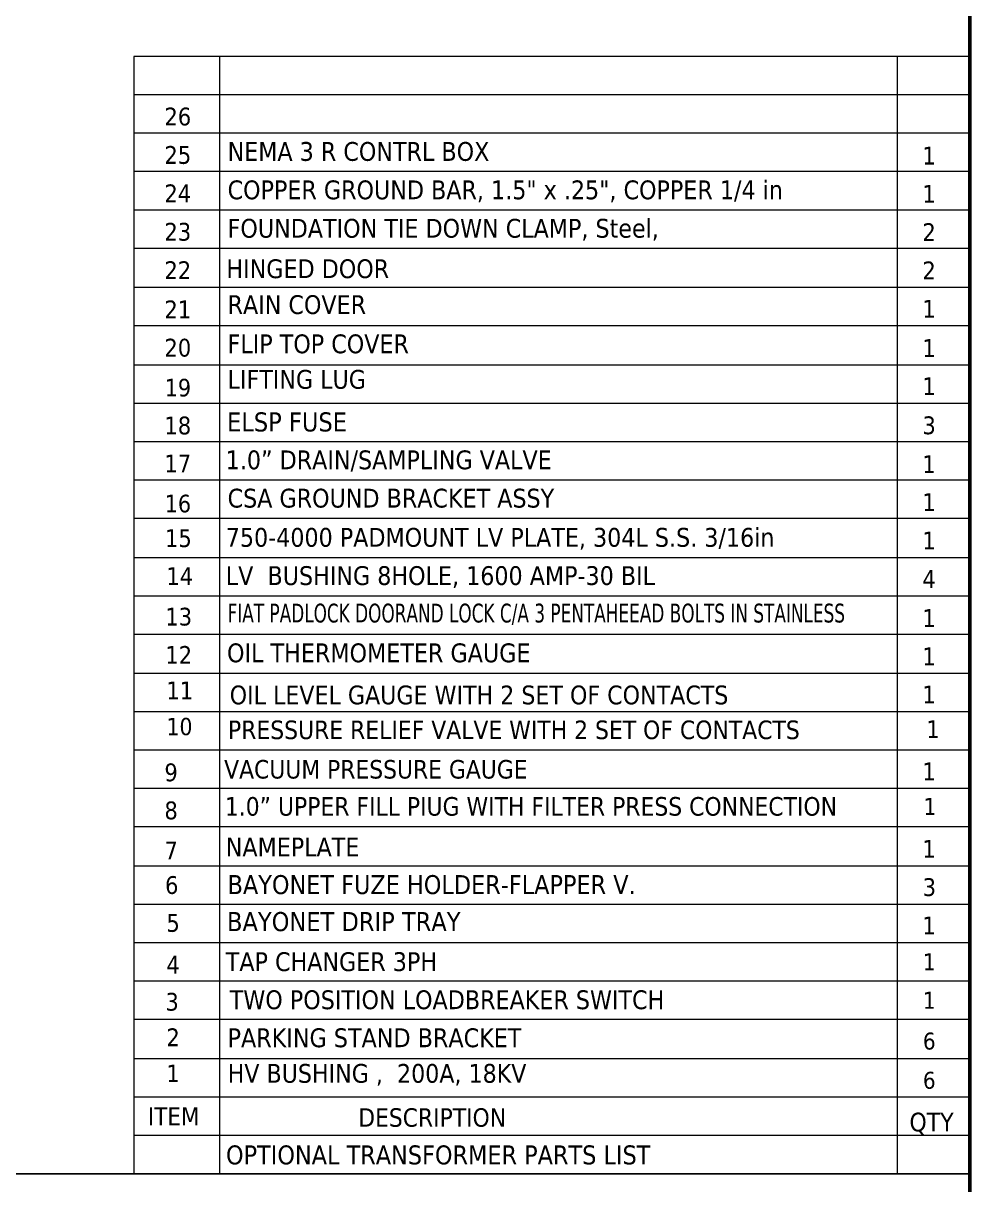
# Model space of a CAD drawing. Header units: millimetres. Extents: x 124493 to 133608, y -169944 to -164394.
# Drawn here: x 130568 to 132158, y -168822 to -166875 of the extents above; entities that cross this region are included whole.
import ezdxf

# ---------------------------------------------------------------- set-up
doc = ezdxf.new("R2010")
doc.units = ezdxf.units.MM
doc.header["$LTSCALE"] = 13
doc.layers.add('1', color=4, linetype='Continuous')
doc.layers.add('2', color=3, linetype='Continuous')
doc.layers.add('铁心', color=3, linetype='Continuous', lineweight=0)
doc.styles.add('Tahoma$001', font='tahoma.ttf', dxfattribs={"height": 2.159784})
doc.styles.add('Tahoma_txtstyle_28.05_0_0', font='tahoma.ttf')
doc.styles.add('Tahoma_txtstyle_28.49_0_0', font='tahoma.ttf')
doc.styles.add('Tahoma_txtstyle_28.73_0_0', font='tahoma.ttf')
doc.styles.add('Tahoma_txtstyle_28.76_0_0', font='tahoma.ttf')
doc.styles.add('Tahoma_txtstyle_28.82_0_0', font='tahoma.ttf')
doc.styles.add('Tahoma_txtstyle_28.87_0_0', font='tahoma.ttf')
doc.styles.add('Tahoma_txtstyle_28.88_0_0', font='tahoma.ttf')
doc.styles.add('Tahoma_txtstyle_30.00_0_0', font='tahoma.ttf')
doc.styles.add('Tahoma_txtstyle_30.40_0_0', font='tahoma.ttf')
doc.styles.add('Tahoma_txtstyle_30.54_0_0', font='tahoma.ttf')

msp = doc.modelspace()

# ---------------------------------------------------------------- linework, layer by layer
at = {"layer": '1', "const_width": 6.54}
msp.add_lwpolyline([(124978.4, -169738.19), (132154.4, -169738.19), (132154.4, -164580.44), (124978.4, -164580.44), (124978.4, -169738.19)], dxfattribs=at)
at = {"layer": '2'}
msp.add_line((129351.27, -168803.81), (132154.4, -168803.81), dxfattribs=at)
at = {"layer": '铁心'}
for points in [[(130752.83, -166930.77), (130752.83, -168803.81)], [(132154.4, -166930.77), (130752.83, -166930.77), (130752.83, -166930.77)], [(130896.32, -166930.77), (130896.32, -168803.81)], [(132032.55, -166930.77), (132032.55, -168803.81)], [(132154.4, -166995.16), (130752.83, -166995.16), (130752.83, -166995.16)], [(132154.4, -166995.16), (130752.83, -166995.16), (130752.83, -166995.16)], [(132154.4, -166995.16), (130752.83, -166995.16), (130752.83, -166995.16)], [(132154.4, -167059.55), (130752.83, -167059.55), (130752.83, -167059.55)], [(132154.4, -167059.55), (130752.83, -167059.55), (130752.83, -167059.55)], [(132154.4, -167123.95), (130752.83, -167123.95), (130752.83, -167123.95)], [(132154.4, -167123.95), (130752.83, -167123.95), (130752.83, -167123.95)], [(132154.4, -167188.34), (130752.83, -167188.34), (130752.83, -167188.34)], [(132154.4, -167188.34), (130752.83, -167188.34), (130752.83, -167188.34)], [(132154.4, -167252.74), (130752.83, -167252.74), (130752.83, -167252.74)], [(132154.4, -167318.47), (130752.83, -167318.47), (130752.83, -167318.47)], [(132154.4, -167382.6), (130752.83, -167382.6), (130752.83, -167382.6)], [(132154.4, -167448.33), (130752.83, -167448.33), (130752.83, -167448.33)], [(132154.4, -167512.45), (130752.83, -167512.45), (130752.83, -167512.45)], [(132154.4, -167576.85), (130752.83, -167576.85), (130752.83, -167576.85)], [(132154.4, -167641.24), (130752.83, -167641.24), (130752.83, -167641.24)], [(132154.4, -167705.37), (130752.83, -167705.37), (130752.83, -167705.37)], [(132154.4, -167771.1), (130752.83, -167771.1), (130752.83, -167771.1)], [(132154.4, -167835.49), (130752.83, -167835.49), (130752.83, -167835.49)], [(132154.4, -167899.62), (130752.83, -167899.62), (130752.83, -167899.62)], [(132154.4, -167965.08), (130752.83, -167965.08)], [(132154.4, -168029.48), (130752.83, -168029.48)], [(132154.4, -168093.87), (130752.83, -168093.87)], [(132154.4, -168158), (130752.83, -168158)], [(132154.4, -168222.39), (130752.83, -168222.39), (130752.83, -168222.39)], [(132154.4, -168288.12), (130752.83, -168288.12), (130752.83, -168288.12)], [(132154.4, -168352.25), (130752.83, -168352.25), (130752.83, -168352.25)], [(132154.4, -168416.65), (130752.83, -168416.65), (130752.83, -168416.65)], [(132154.4, -168481.04), (130752.83, -168481.04), (130752.83, -168481.04)], [(132154.4, -168545.17), (130752.83, -168545.17), (130752.83, -168545.17)], [(132154.4, -168610.9), (130752.83, -168610.9), (130752.83, -168610.9)], [(132154.4, -168675.29), (130752.83, -168675.29), (130752.83, -168675.29)], [(130896.32, -168675.02), (130896.32, -168739.42), (130896.32, -168739.42)], [(132032.55, -168675.02), (132032.55, -168739.42), (132032.55, -168739.42)], [(132154.4, -168739.42), (130752.83, -168739.42), (130752.83, -168739.42)]]:
    msp.add_lwpolyline(points, dxfattribs=at)

# ---------------------------------------------------------------- texts
at = {"layer": '铁心', "color": 3, "true_color": 0x00ff00}
for s, height, style, p in [('26', 29.882, 'Tahoma_txtstyle_28.87_0_0', (130804.27, -167046.57)), ('25', 29.882, 'Tahoma_txtstyle_28.87_0_0', (130804.27, -167110.97)), ('24', 29.882, 'Tahoma_txtstyle_28.87_0_0', (130804.27, -167175.36)), ('23', 29.882, 'Tahoma_txtstyle_28.87_0_0', (130804.27, -167239.75)), ('22', 29.882, 'Tahoma_txtstyle_28.87_0_0', (130804.27, -167304.15)), ('21', 29.882, 'Tahoma_txtstyle_28.87_0_0', (130804.27, -167369.88)), ('20', 29.882, 'Tahoma_txtstyle_28.87_0_0', (130804.27, -167434.01)), ('LIFTING LUG', 31.5286, 'Tahoma$001', (130910.14, -167487.92)), ('19', 29.487, 'Tahoma_txtstyle_28.49_0_0', (130804.71, -167500.81)), ('18', 29.882, 'Tahoma_txtstyle_28.87_0_0', (130804.27, -167564.45)), ('17', 29.882, 'Tahoma_txtstyle_28.87_0_0', (130804.27, -167628.26)), ('16', 29.487, 'Tahoma_txtstyle_28.49_0_0', (130804.71, -167695.07)), ('CSA GROUND BRACKET ASSY', 31.5647, 'Tahoma$001', (130910.14, -167687.1)), ('15', 29.834, 'Tahoma_txtstyle_28.82_0_0', (130805.3, -167753.28)), ('14', 29.764, 'Tahoma_txtstyle_28.76_0_0', (130807.68, -167816.84)), ('13', 29.733, 'Tahoma_txtstyle_28.73_0_0', (130805.99, -167884.81)), ('12', 29.733, 'Tahoma_txtstyle_28.73_0_0', (130805.99, -167948.93)), ('11', 29.834, 'Tahoma_txtstyle_28.82_0_0', (130807.68, -168008.52)), ('10', 29.027, 'Tahoma_txtstyle_28.05_0_0', (130807.68, -168068.62)), ('9', 29.88, 'Tahoma_txtstyle_28.87_0_0', (130804.27, -168145.87)), ('1', 28.43, 'Tahoma$001', (132076.88, -168202.26)), ('8', 29.88, 'Tahoma_txtstyle_28.87_0_0', (130804.27, -168209.68)), ('7', 29.49, 'Tahoma_txtstyle_28.49_0_0', (130804.71, -168276.48)), ('6', 29.83, 'Tahoma_txtstyle_28.82_0_0', (130805.3, -168334.7)), ('5', 29.76, 'Tahoma_txtstyle_28.76_0_0', (130807.68, -168398.26)), ('4', 29.89, 'Tahoma_txtstyle_28.88_0_0', (130807.68, -168468.21)), ('3', 29.73, 'Tahoma_txtstyle_28.73_0_0', (130805.99, -168530.35)), ('2', 29.83, 'Tahoma_txtstyle_28.82_0_0', (130807.68, -168589.94)), ('1', 29.03, 'Tahoma_txtstyle_28.05_0_0', (130807.68, -168650.04))]:
    msp.add_text(s, height=height, dxfattribs=dict(at, style=style)).set_placement(p)
at = {"layer": '铁心'}
for s, height, style, p in [('NEMA 3 R CONTRL BOX', 31.5647, 'Tahoma$001', (130910.14, -167105.94)), ('1', 29.83, 'Tahoma$001', (132074.98, -167112.06)), ('COPPER GROUND BAR, 1.5" x .25", COPPER 1/4 in', 31.5647, 'Tahoma$001', (130910.14, -167170.34)), ('1', 29.83, 'Tahoma$001', (132074.98, -167176.19)), ('FOUNDATION TIE DOWN CLAMP, Steel, ', 31.5647, 'Tahoma$001', (130910.14, -167234.73)), ('2', 29.83, 'Tahoma$001', (132074.98, -167240.31)), ('HINGED DOOR', 31.5608, 'Tahoma$001', (130908.18, -167302.55)), ('2', 29.83, 'Tahoma$001', (132074.98, -167304.44)), ('RAIN COVER', 31.565, 'Tahoma$001', (130910.14, -167362.72)), ('1', 29.83, 'Tahoma$001', (132074.98, -167368.84)), ('FLIP TOP COVER', 31.5647, 'Tahoma$001', (130910.14, -167428.45)), ('1', 29.83, 'Tahoma$001', (132074.98, -167434.57)), ('1', 29.83, 'Tahoma$001', (132074.98, -167498.69)), ('ELSP FUSE', 32.038, 'Tahoma$001', (130909.25, -167559.55)), ('3', 29.83, 'Tahoma$001', (132074.98, -167564.16)), ('1.0” DRAIN/SAMPLING VALVE', 31.5734, 'Tahoma$001', (130906.99, -167622.92)), ('1', 29.83, 'Tahoma$001', (132074.85, -167629.34)), ('1', 29.83, 'Tahoma$001', (132074.98, -167692.94)), ('750-4000 PADMOUNT LV PLATE, 304L S.S. 3/16in', 31.5734, 'Tahoma$001', (130907.11, -167752.78)), ('1', 29.83, 'Tahoma$001', (132074.98, -167757.34)), ('LV  BUSHING 8HOLE, 1600 AMP-30 BIL', 31.5734, 'Tahoma$001', (130907.11, -167816.91)), ('4', 29.83, 'Tahoma$001', (132074.98, -167821.73)), ('1', 29.83, 'Tahoma$001', (132074.98, -167887.2)), ('OIL THERMOMETER GAUGE ', 31.6064, 'Tahoma_txtstyle_30.54_0_0', (130909.18, -167946.41)), ('1', 29.83, 'Tahoma$001', (132074.98, -167951.32)), ('OIL LEVEL GAUGE WITH 2 SET OF CONTACTS', 31.4681, 'Tahoma_txtstyle_30.40_0_0', (130913.67, -168016.91)), ('1', 29.83, 'Tahoma$001', (132074.98, -168015.45)), ('PRESSURE RELIEF VALVE WITH 2 SET OF CONTACTS', 31.1257, 'Tahoma$001', (130910.83, -168075.19)), ('1', 29.83, 'Tahoma$001', (132081.41, -168073.62)), ('VACUUM PRESSURE GAUGE', 31.05, 'Tahoma_txtstyle_30.00_0_0', (130904.4, -168141.3)), ('1', 29.83, 'Tahoma$001', (132074.98, -168144.24)), ('1.0” UPPER FILL PIUG WITH FILTER PRESS CONNECTION', 31.1257, 'Tahoma$001', (130905.52, -168203.49)), ('NAMEPLATE', 31.573, 'Tahoma$001', (130907.11, -168271.81)), ('1', 29.83, 'Tahoma$001', (132074.98, -168274.1)), ('BAYONET FUZE HOLDER-FLAPPER V.', 31.7881, 'Tahoma$001', (130910.16, -168334.96)), ('3', 29.83, 'Tahoma$001', (132075.36, -168338.23)), ('BAYONET DRIP TRAY', 32.0385, 'Tahoma$001', (130909.19, -168397.11)), ('1', 29.83, 'Tahoma$001', (132074.93, -168402.51)), ('TAP CHANGER 3PH', 31.5734, 'Tahoma$001', (130907.11, -168464.06)), ('1', 28.52, 'Tahoma$001', (132075.75, -168462.86)), ('TWO POSITION LOADBREAKER SWITCH', 31.5734, 'Tahoma$001', (130913.77, -168527.9)), ('1', 28.52, 'Tahoma$001', (132075.75, -168527.25)), ('PARKING STAND BRACKET', 31.6311, 'Tahoma$001', (130910.14, -168591.63)), ('6', 28.43, 'Tahoma$001', (132075.77, -168595.55)), ('HV BUSHING ,  200A, 18KV', 31.4681, 'Tahoma_txtstyle_30.40_0_0', (130910.32, -168651.21)), ('6', 28.43, 'Tahoma$001', (132075.77, -168661.28)), ('ITEM', 30.523, 'Tahoma$001', (130776.61, -168722.85)), ('DESCRIPTION', 31.0414, 'Tahoma$001', (131129.15, -168724.99)), ('QTY', 31.33, 'Tahoma$001', (132053.13, -168732.74)), ('OPTIONAL TRANSFORMER PARTS LIST', 31.7927, 'Tahoma$001', (130907.47, -168788.05))]:
    msp.add_text(s, height=height, dxfattribs=dict(at, style=style)).set_placement(p)
at = {"layer": '铁心', "color": 3, "true_color": 0x00ff00, "style": 'Tahoma$001', "width": 0.76}
msp.add_text('FIAT PADLOCK DOORAND LOCK C/A 3 PENTAHEEAD BOLTS IN STAINLESS', height=31.5647, dxfattribs=at).set_placement((130910.14, -167879.74))

doc.saveas('drawing.dxf')
